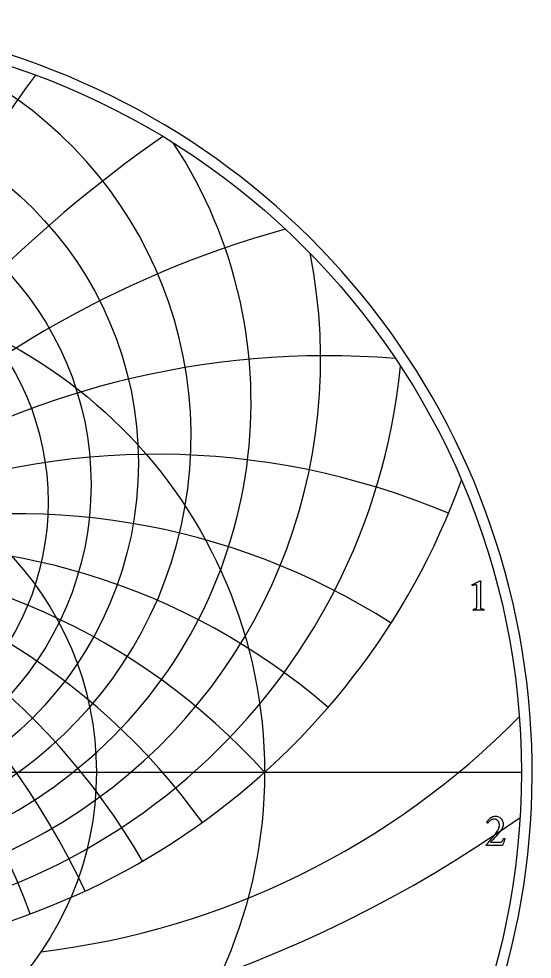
# Model space of a CAD drawing. Header units: millimetres. Extents: x -71 to 71, y -71 to 73.
# Drawn here: x 22.8 to 71.2, y -17.6 to 71.2 of the extents above; entities that cross this region are included whole.
import ezdxf

# ---------------------------------------------------------------- set-up
doc = ezdxf.new("R2010")
doc.units = ezdxf.units.MM
for name, color, linetype in [('CUT_OUTER', 1, 'Continuous'), ('ENGRAVE', 7, 'Continuous'), ('ENGRAVE_FINE', 8, 'Continuous'), ('TEXT', 5, 'Continuous')]:
    doc.layers.add(name, color=color, linetype=linetype)

msp = doc.modelspace()

# ---------------------------------------------------------------- linework, layer by layer
at = {"layer": 'CUT_OUTER'}
msp.add_arc((-0.0002, -0.0002), 71.2199, 143.788848, 87.803032, dxfattribs=at)
at = {"layer": 'ENGRAVE'}
msp.add_lwpolyline([(-70.2, 0), (70.2, 0)], dxfattribs=at)
for centre, radius in [((0, 0), 70.2), ((0, 29.209), 34.0388), ((0, 27.169), 29.5772), ((0, 25.5175), 25.5175), ((0, 0), 45.9522), ((0, 0), 30.0798)]:
    msp.add_circle(centre, radius, dxfattribs=at)
for centre, radius, start, end in [((0, 31.741), 39.0191, 104.505507, 75.494493), ((0, 34.912), 44.6795, 146.69677, 33.30323), ((0, 38.9367), 51.2495, 168.649585, 11.350415), ((0, 44.1398), 59.0705, 185.608142, 354.391858), ((0, 51.0351), 68.6745, 199.959035, 340.040965), ((0, -41.3755), 61.8348, 42, 138), ((0, -41.3755), 61.8348, 42, 138), ((15.7182, 58.6612), 76.1564, 276.888696, 315.464274)]:
    msp.add_arc(centre, radius, start, end, dxfattribs=at)
at = {"layer": 'ENGRAVE_FINE'}
for centre, radius, start, end in [((169.8896, -41.3755), 180.7927, 143.623611, 172.255615), ((169.8896, -41.3755), 180.7927, 143.623611, 172.255615), ((107.1009, -41.3755), 123.6695, 124.896804, 168.254866), ((107.1009, -41.3755), 123.6695, 124.896804, 168.254866), ((73.6918, -41.3755), 96.1978, 105.542439, 164.092802), ((73.6918, -41.3755), 96.1978, 105.542439, 164.092802), ((-51.8855, -41.3755), 80.7195, 20.296793, 94.565762), ((-51.8855, -41.3755), 80.7195, 20.296793, 94.565762), ((51.8855, -41.3755), 80.7195, 85.434238, 159.703207), ((51.8855, -41.3755), 80.7195, 85.434238, 159.703207), ((-35.7003, -41.3755), 71.4006, 24.992282, 112.762358), ((-35.7003, -41.3755), 71.4006, 24.992282, 112.762358), ((35.7003, -41.3755), 71.4006, 67.237642, 155.007718), ((35.7003, -41.3755), 71.4006, 67.237642, 155.007718), ((-22.506, -41.3755), 65.8032, 30.089288, 122.535602), ((-22.506, -41.3755), 65.8032, 30.089288, 122.535602), ((22.506, -41.3755), 65.8032, 57.464398, 149.910712), ((22.506, -41.3755), 65.8032, 57.464398, 149.910712), ((-10.9031, -41.3755), 62.7887, 35.707517, 130.834526), ((-10.9031, -41.3755), 62.7887, 35.707517, 130.834526), ((10.9031, -41.3755), 62.7887, 49.165474, 144.292483), ((10.9031, -41.3755), 62.7887, 49.165474, 144.292483), ((0, 94.8287), 121.3592, 234.73332, 305.26668)]:
    msp.add_arc(centre, radius, start, end, dxfattribs=at)
at = {"layer": 'TEXT'}
for points in [[(65.9892, 15.8104), (65.9892, 17.5596), (65.988, 17.6025), (65.9843, 17.6382), (65.978, 17.6667), (65.9693, 17.688), (65.9575, 17.7035), (65.9422, 17.7146), (65.9232, 17.7213), (65.9007, 17.7235), (65.873, 17.7214), (65.8387, 17.7152), (65.7977, 17.7048), (65.7501, 17.6903), (65.7022, 17.6743), (65.6604, 17.6598), (65.6247, 17.6467), (65.5951, 17.6349), (65.5777, 17.6512), (65.5652, 17.6692), (65.5577, 17.6889), (65.5553, 17.7102), (65.5553, 17.7105), (65.5553, 17.7113), (65.5553, 17.7127), (65.5553, 17.7146), (65.5558, 17.7226), (65.5575, 17.729), (65.5602, 17.7337), (65.5641, 17.7368), (65.6523, 17.7768), (65.7396, 17.817), (65.8261, 17.8576), (65.9117, 17.8984), (65.9934, 17.9376), (66.0678, 17.9731), (66.1351, 18.0051), (66.1952, 18.0335), (66.2448, 18.0567), (66.281, 18.0733), (66.3035, 18.0833), (66.3125, 18.0866), (66.3214, 18.0866), (66.3316, 18.0849), (66.3402, 18.08), (66.3471, 18.0717), (66.3524, 18.06), (66.3565, 18.0473), (66.3601, 18.0357), (66.3632, 18.0252), (66.3656, 18.0157), (66.3645, 18.009), (66.3612, 17.9886), (66.3557, 17.9547), (66.3479, 17.9072), (66.3402, 17.8473), (66.3346, 17.7761), (66.3313, 17.6934), (66.3302, 17.5995), (66.3302, 15.8104), (66.3304, 15.7625), (66.3308, 15.7163), (66.3315, 15.6717), (66.3324, 15.6288), (66.3345, 15.5887), (66.3385, 15.5525), (66.3445, 15.5201), (66.3524, 15.4916), (66.3598, 15.4808), (66.3734, 15.4705), (66.393, 15.4608), (66.4188, 15.4517), (66.448, 15.4435), (66.478, 15.4368), (66.5089, 15.4314), (66.5406, 15.4274), (66.5703, 15.4244), (66.5954, 15.4224), (66.6157, 15.4211), (66.6313, 15.4207), (66.6373, 15.4102), (66.6419, 15.3964), (66.6451, 15.3792), (66.6468, 15.3587), (66.6467, 15.3382), (66.6441, 15.3211), (66.639, 15.3072), (66.6313, 15.2967), (66.5663, 15.301), (66.504, 15.305), (66.4445, 15.3088), (66.3878, 15.3122), (66.3313, 15.3151), (66.2727, 15.3172), (66.2118, 15.3184), (66.1487, 15.3189), (66.088, 15.3184), (66.0302, 15.3172), (65.9751, 15.3151), (65.9228, 15.3122), (65.8699, 15.3088), (65.8132, 15.305), (65.7526, 15.301), (65.6881, 15.2967), (65.6805, 15.3072), (65.6754, 15.3211), (65.6727, 15.3382), (65.6726, 15.3587), (65.6744, 15.3792), (65.6776, 15.3964), (65.6822, 15.4102), (65.6881, 15.4207), (65.7037, 15.4211), (65.7241, 15.4224), (65.7491, 15.4244), (65.7789, 15.4274), (65.8106, 15.4314), (65.8414, 15.4368), (65.8715, 15.4435), (65.9007, 15.4517), (65.9261, 15.4608), (65.9449, 15.4705), (65.9571, 15.4808), (65.9627, 15.4916), (65.9707, 15.5201), (65.9771, 15.5525), (65.9818, 15.5887), (65.9848, 15.6288), (65.9867, 15.6717), (65.9881, 15.7163), (65.989, 15.7625), (65.9892, 15.8104)], [(68.6568, -6.274), (68.6344, -6.329), (68.6114, -6.3875), (68.5879, -6.4496), (68.5638, -6.5154), (68.54, -6.5817), (68.5173, -6.6455), (68.4957, -6.7068), (68.4752, -6.7656), (68.457, -6.8184), (68.442, -6.8619), (68.4304, -6.8959), (68.4221, -6.9206), (66.9253, -6.9206), (66.9185, -6.9154), (66.9115, -6.9089), (66.9041, -6.9011), (66.8965, -6.8918), (66.8897, -6.8822), (66.8849, -6.8735), (66.882, -6.8656), (66.881, -6.8586), (66.9724, -6.7556), (67.0648, -6.6504), (67.1584, -6.543), (67.253, -6.4334), (67.3471, -6.323), (67.439, -6.2131), (67.5287, -6.1038), (67.6161, -5.995), (67.6994, -5.8888), (67.7767, -5.7869), (67.8478, -5.6895), (67.9128, -5.5965), (67.9733, -5.5021), (68.0219, -5.4138), (68.0586, -5.3316), (68.0833, -5.2555), (68.0998, -5.1816), (68.1116, -5.106), (68.1186, -5.0288), (68.121, -4.9499), (68.1125, -4.8437), (68.0872, -4.7462), (68.045, -4.6577), (67.9859, -4.578), (67.9138, -4.5121), (67.8326, -4.465), (67.7422, -4.4368), (67.6427, -4.4274), (67.5591, -4.4321), (67.4811, -4.4462), (67.4086, -4.4697), (67.3416, -4.5027), (67.2804, -4.5411), (67.2253, -4.5813), (67.1763, -4.6231), (67.1334, -4.6665), (67.0969, -4.708), (67.067, -4.744), (67.0438, -4.7745), (67.0272, -4.7994), (67.0137, -4.7976), (67, -4.7922), (66.9861, -4.7832), (66.9718, -4.7706), (66.9592, -4.7572), (66.9502, -4.7457), (66.9448, -4.7361), (66.943, -4.7285), (66.9526, -4.7051), (66.9679, -4.6748), (66.9891, -4.6376), (67.0161, -4.5935), (67.0489, -4.5453), (67.0875, -4.496), (67.1319, -4.4457), (67.1822, -4.3942), (67.2374, -4.3441), (67.2967, -4.2979), (67.3603, -4.2555), (67.4279, -4.217), (67.4998, -4.1851), (67.5757, -4.1622), (67.6559, -4.1485), (67.7401, -4.144), (67.8418, -4.1505), (67.9389, -4.17), (68.0312, -4.2025), (68.1188, -4.248), (68.1996, -4.3038), (68.2715, -4.367), (68.3346, -4.4378), (68.3889, -4.516), (68.4325, -4.5993), (68.4636, -4.6853), (68.4823, -4.7742), (68.4885, -4.8658), (68.4844, -4.9574), (68.4719, -5.0463), (68.4512, -5.1323), (68.4221, -5.2156), (68.3858, -5.2962), (68.3435, -5.374), (68.2951, -5.449), (68.2405, -5.5212), (68.1632, -5.6157), (68.0817, -5.7133), (67.996, -5.8139), (67.9062, -5.9175), (67.8156, -6.0211), (67.7274, -6.1212), (67.6417, -6.2181), (67.5586, -6.3117), (67.4808, -6.399), (67.4113, -6.4772), (67.3502, -6.5462), (67.2973, -6.6062), (68.1564, -6.6062), (68.2177, -6.601), (68.2732, -6.5857), (68.3229, -6.5601), (68.3667, -6.5242), (68.407, -6.4779), (68.4459, -6.4207), (68.4834, -6.3528), (68.5195, -6.274), (68.5259, -6.2624), (68.5361, -6.2541), (68.5503, -6.2491), (68.5682, -6.2475), (68.576, -6.248), (68.586, -6.2497), (68.5981, -6.2524), (68.6125, -6.2563), (68.6269, -6.2607), (68.6391, -6.2652), (68.6491, -6.2696), (68.6568, -6.274)]]:
    msp.add_lwpolyline(points, close=True, dxfattribs=at)

doc.saveas('drawing.dxf')
